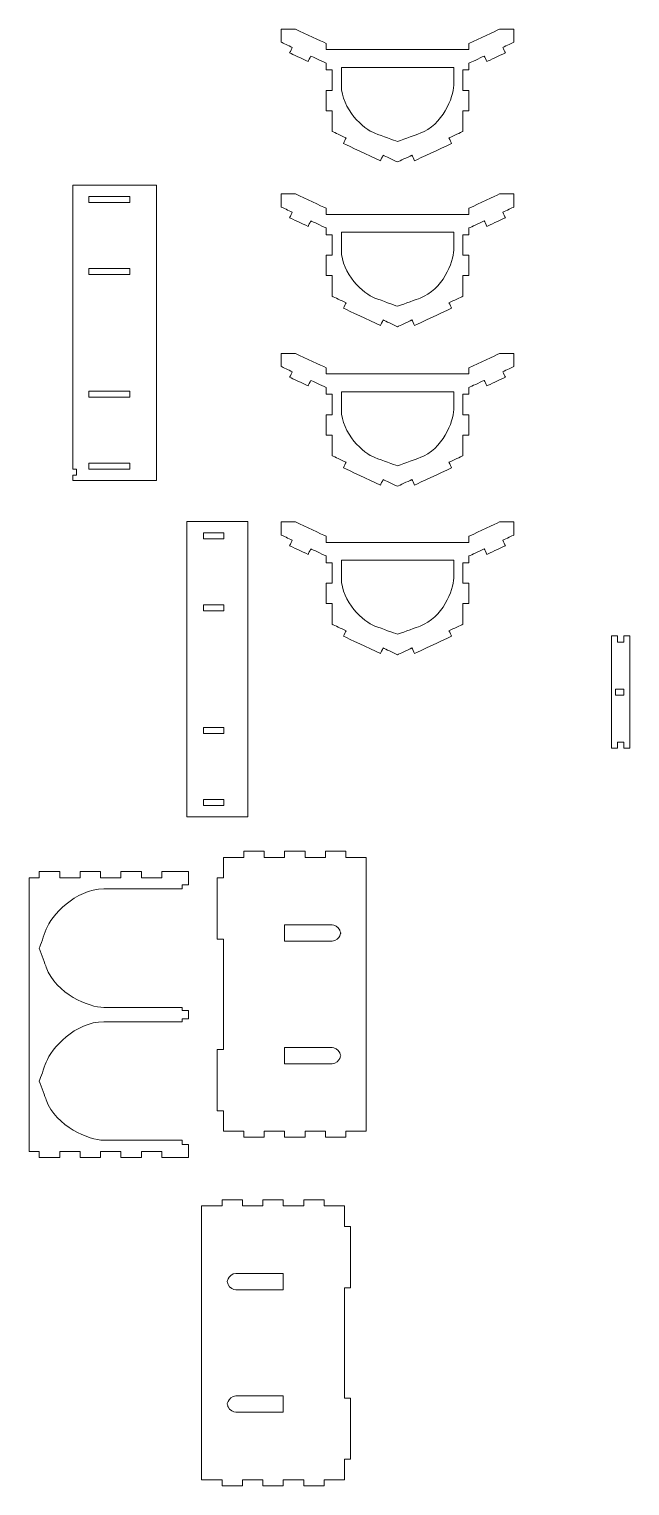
# Model space of a CAD drawing. Header units: millimetres. Extents: x -5059 to 5976, y -2595 to 3315.
# Drawn here: x 816 to 1405, y 629 to 2055 of the extents above; entities that cross this region are included whole.
import ezdxf

# ---------------------------------------------------------------- set-up
doc = ezdxf.new("R2010")
doc.units = ezdxf.units.MM
doc.header["$MEASUREMENT"] = 0
doc.layers.add('Layer 1', color=7, linetype='Continuous')

msp = doc.modelspace()

# ---------------------------------------------------------------- linework, layer by layer
at = {"layer": 'Layer 1', "color": 18, "lineweight": 9}
for points in [[(1063.3491, 2054.684), (1068.0081, 2054.684), (1074.9965, 2054.684), (1077.326, 2054.684)], [(1063.3491, 2041.8862), (1063.3491, 2046.1521), (1063.3491, 2052.551), (1063.3491, 2054.684)], [(1077.326, 2054.684), (1087.3337, 2050.0173), (1102.3453, 2043.0173), (1107.3491, 2040.684)], [(1247.3491, 2040.684), (1257.3568, 2045.3507), (1272.3684, 2052.3507), (1277.3722, 2054.684)], [(1277.3722, 2054.684), (1282.0312, 2054.684), (1289.0196, 2054.684), (1291.3491, 2054.684)], [(1291.3491, 2054.684), (1291.3491, 2050.418), (1291.3491, 2044.0191), (1291.3491, 2041.8862)], [(1074.2248, 2036.8147), (1070.5996, 2038.5052), (1065.1617, 2041.0409), (1063.3491, 2041.8862)], [(1107.3491, 2040.684), (1107.3491, 2038.684), (1107.3491, 2035.684), (1107.3491, 2034.684)], [(1247.3491, 2034.684), (1247.3491, 2036.684), (1247.3491, 2039.684), (1247.3491, 2040.684)], [(1280.4734, 2036.8147), (1284.0987, 2038.5052), (1289.5365, 2041.0409), (1291.3491, 2041.8862)], [(1071.6891, 2031.3769), (1072.5343, 2033.1895), (1073.8022, 2035.9084), (1074.2248, 2036.8147)], [(1089.8153, 2022.9245), (1083.7732, 2025.742), (1074.7101, 2029.9682), (1071.6891, 2031.3769)], [(1092.351, 2028.3624), (1091.5057, 2026.5498), (1090.2379, 2023.8308), (1089.8153, 2022.9245)], [(1107.3491, 2021.3686), (1102.3497, 2023.6999), (1094.8507, 2027.1967), (1092.351, 2028.3624)], [(1107.3491, 2034.684), (1154.0158, 2034.684), (1224.0158, 2034.684), (1247.3491, 2034.684)], [(1262.3473, 2028.3624), (1257.3479, 2026.0311), (1249.8488, 2022.5342), (1247.3491, 2021.3686)], [(1264.883, 2022.9245), (1264.0377, 2024.7371), (1262.7699, 2027.4561), (1262.3473, 2028.3624)], [(1283.0091, 2031.3769), (1276.9671, 2028.5594), (1267.904, 2024.3332), (1264.883, 2022.9245)], [(1280.4734, 2036.8147), (1281.3187, 2035.0021), (1282.5865, 2032.2832), (1283.0091, 2031.3769)], [(1107.3491, 2014.684), (1107.3491, 2016.9122), (1107.3491, 2020.2545), (1107.3491, 2021.3686)], [(1113.3491, 2014.684), (1111.3491, 2014.684), (1108.3491, 2014.684), (1107.3491, 2014.684)], [(1113.3491, 1994.684), (1113.3491, 2001.3507), (1113.3491, 2011.3507), (1113.3491, 2014.684)], [(1232.3491, 2017.1984), (1195.6825, 2017.1984), (1140.6825, 2017.1984), (1122.3491, 2017.1984)], [(1122.3491, 2017.1984), (1122.3491, 2011.3698), (1122.3491, 2002.627), (1122.3491, 1999.7127)], [(1232.3491, 1999.7127), (1232.3491, 2005.5413), (1232.3491, 2014.2841), (1232.3491, 2017.1984)], [(1241.3491, 2014.684), (1241.3491, 2008.0173), (1241.3491, 1998.0173), (1241.3491, 1994.684)], [(1247.3491, 2014.684), (1245.3491, 2014.684), (1242.3491, 2014.684), (1241.3491, 2014.684)], [(1247.3491, 2021.3686), (1247.3491, 2019.1404), (1247.3491, 2015.7981), (1247.3491, 2014.684)], [(1122.3491, 1999.7127), (1122.3491, 1976.3725), (1144.2818, 1956.7195), (1155.2481, 1952.7281)], [(1199.4501, 1952.7281), (1221.3828, 1960.7109), (1232.3491, 1988.0426), (1232.3491, 1999.7127)], [(1107.3491, 1994.684), (1109.3491, 1994.684), (1112.3491, 1994.684), (1113.3491, 1994.684)], [(1107.3491, 1974.684), (1107.3491, 1981.3507), (1107.3491, 1991.3507), (1107.3491, 1994.684)], [(1241.3491, 1994.684), (1243.3491, 1994.684), (1246.3491, 1994.684), (1247.3491, 1994.684)], [(1247.3491, 1994.684), (1247.3491, 1988.0173), (1247.3491, 1978.0173), (1247.3491, 1974.684)], [(1113.3491, 1974.684), (1111.3491, 1974.684), (1108.3491, 1974.684), (1107.3491, 1974.684)], [(1113.3491, 1954.5277), (1113.3491, 1961.2465), (1113.3491, 1971.3246), (1113.3491, 1974.684)], [(1247.3491, 1974.684), (1245.3491, 1974.684), (1242.3491, 1974.684), (1241.3491, 1974.684)], [(1241.3491, 1974.684), (1241.3491, 1967.9652), (1241.3491, 1957.8871), (1241.3491, 1954.5277)], [(1126.9437, 1948.1884), (1122.4122, 1950.3015), (1115.6149, 1953.4711), (1113.3491, 1954.5277)], [(1227.7545, 1948.1884), (1232.286, 1950.3015), (1239.0834, 1953.4711), (1241.3491, 1954.5277)], [(1124.408, 1942.7506), (1125.2533, 1944.5632), (1126.5211, 1947.2821), (1126.9437, 1948.1884)], [(1160.6603, 1925.8458), (1148.5762, 1931.4807), (1130.4501, 1939.9331), (1124.408, 1942.7506)], [(1155.2481, 1952.7281), (1162.6151, 1950.0467), (1173.6656, 1946.0247), (1177.3491, 1944.684)], [(1177.3491, 1944.684), (1184.7161, 1947.3654), (1195.7666, 1951.3874), (1199.4501, 1952.7281)], [(1230.2902, 1942.7506), (1218.2061, 1937.1157), (1200.08, 1928.6633), (1194.0379, 1925.8458)], [(1227.7545, 1948.1884), (1228.5997, 1946.3758), (1229.8676, 1943.6569), (1230.2902, 1942.7506)], [(1163.1961, 1931.2837), (1162.3508, 1929.4711), (1161.083, 1926.7521), (1160.6603, 1925.8458)], [(1177.3491, 1924.684), (1172.6314, 1926.8839), (1165.5549, 1930.1837), (1163.1961, 1931.2837)], [(1191.5022, 1931.2837), (1186.7845, 1929.0838), (1179.708, 1925.7839), (1177.3491, 1924.684)], [(1194.0379, 1925.8458), (1193.1927, 1927.6585), (1191.9248, 1930.3774), (1191.5022, 1931.2837)], [(941.3769, 1901.8959), (914.0436, 1901.8959), (873.0436, 1901.8959), (859.3769, 1901.8959)], [(859.3769, 1901.8959), (859.3769, 1809.2292), (859.3769, 1670.2292), (859.3769, 1623.8959)], [(941.3769, 1612.8959), (941.3769, 1709.2292), (941.3769, 1853.7292), (941.3769, 1901.8959)], [(914.9931, 1890.8959), (901.6598, 1890.8959), (881.6598, 1890.8959), (874.9931, 1890.8959)], [(874.9931, 1890.8959), (874.9931, 1888.8959), (874.9931, 1885.8959), (874.9931, 1884.8959)], [(874.9931, 1884.8959), (888.3264, 1884.8959), (908.3264, 1884.8959), (914.9931, 1884.8959)], [(914.9931, 1884.8959), (914.9931, 1886.8959), (914.9931, 1889.8959), (914.9931, 1890.8959)], [(1063.3491, 1893.3362), (1068.0081, 1893.3362), (1074.9965, 1893.3362), (1077.326, 1893.3362)], [(1063.3491, 1880.5383), (1063.3491, 1884.8043), (1063.3491, 1891.2032), (1063.3491, 1893.3362)], [(1077.326, 1893.3362), (1087.3337, 1888.6695), (1102.3453, 1881.6695), (1107.3491, 1879.3362)], [(1247.3491, 1879.3362), (1257.3568, 1884.0028), (1272.3684, 1891.0028), (1277.3722, 1893.3362)], [(1277.3722, 1893.3362), (1282.0312, 1893.3362), (1289.0196, 1893.3362), (1291.3491, 1893.3362)], [(1291.3491, 1893.3362), (1291.3491, 1889.0702), (1291.3491, 1882.6713), (1291.3491, 1880.5383)], [(1074.2248, 1875.4669), (1070.5996, 1877.1574), (1065.1617, 1879.6931), (1063.3491, 1880.5383)], [(1071.6891, 1870.029), (1072.5343, 1871.8417), (1073.8022, 1874.5606), (1074.2248, 1875.4669)], [(1089.8153, 1861.5767), (1083.7732, 1864.3941), (1074.7101, 1868.6203), (1071.6891, 1870.029)], [(1107.3491, 1879.3362), (1107.3491, 1877.3362), (1107.3491, 1874.3362), (1107.3491, 1873.3362)], [(1107.3491, 1873.3362), (1154.0158, 1873.3362), (1224.0158, 1873.3362), (1247.3491, 1873.3362)], [(1247.3491, 1873.3362), (1247.3491, 1875.3362), (1247.3491, 1878.3362), (1247.3491, 1879.3362)], [(1283.0091, 1870.029), (1276.9671, 1867.2116), (1267.904, 1862.9854), (1264.883, 1861.5767)], [(1280.4734, 1875.4669), (1284.0987, 1877.1574), (1289.5365, 1879.6931), (1291.3491, 1880.5383)], [(1280.4734, 1875.4669), (1281.3187, 1873.6543), (1282.5865, 1870.9353), (1283.0091, 1870.029)], [(1092.351, 1867.0145), (1091.5057, 1865.2019), (1090.2379, 1862.483), (1089.8153, 1861.5767)], [(1107.3491, 1860.0208), (1102.3497, 1862.352), (1094.8507, 1865.8489), (1092.351, 1867.0145)], [(1107.3491, 1853.3362), (1107.3491, 1855.5644), (1107.3491, 1858.9067), (1107.3491, 1860.0208)], [(1232.3491, 1855.8505), (1195.6825, 1855.8505), (1140.6825, 1855.8505), (1122.3491, 1855.8505)], [(1122.3491, 1855.8505), (1122.3491, 1850.022), (1122.3491, 1841.2792), (1122.3491, 1838.3649)], [(1232.3491, 1838.3649), (1232.3491, 1844.1934), (1232.3491, 1852.9363), (1232.3491, 1855.8505)], [(1262.3473, 1867.0145), (1257.3479, 1864.6833), (1249.8488, 1861.1864), (1247.3491, 1860.0208)], [(1247.3491, 1860.0208), (1247.3491, 1857.7926), (1247.3491, 1854.4503), (1247.3491, 1853.3362)], [(1264.883, 1861.5767), (1264.0377, 1863.3893), (1262.7699, 1866.1082), (1262.3473, 1867.0145)], [(1113.3491, 1853.3362), (1111.3491, 1853.3362), (1108.3491, 1853.3362), (1107.3491, 1853.3362)], [(1113.3491, 1833.3362), (1113.3491, 1840.0028), (1113.3491, 1850.0028), (1113.3491, 1853.3362)], [(1241.3491, 1853.3362), (1241.3491, 1846.6695), (1241.3491, 1836.6695), (1241.3491, 1833.3362)], [(1247.3491, 1853.3362), (1245.3491, 1853.3362), (1242.3491, 1853.3362), (1241.3491, 1853.3362)], [(1107.3491, 1833.3362), (1109.3491, 1833.3362), (1112.3491, 1833.3362), (1113.3491, 1833.3362)], [(1107.3491, 1813.3362), (1107.3491, 1820.0028), (1107.3491, 1830.0028), (1107.3491, 1833.3362)], [(1122.3491, 1838.3649), (1122.3491, 1815.0246), (1144.2818, 1795.3717), (1155.2481, 1791.3803)], [(1199.4501, 1791.3803), (1221.3828, 1799.3631), (1232.3491, 1826.6948), (1232.3491, 1838.3649)], [(1241.3491, 1833.3362), (1243.3491, 1833.3362), (1246.3491, 1833.3362), (1247.3491, 1833.3362)], [(1247.3491, 1833.3362), (1247.3491, 1826.6695), (1247.3491, 1816.6695), (1247.3491, 1813.3362)], [(914.9931, 1820.3959), (901.6598, 1820.3959), (881.6598, 1820.3959), (874.9931, 1820.3959)], [(874.9931, 1820.3959), (874.9931, 1818.3959), (874.9931, 1815.3959), (874.9931, 1814.3959)], [(874.9931, 1814.3959), (888.3264, 1814.3959), (908.3264, 1814.3959), (914.9931, 1814.3959)], [(914.9931, 1814.3959), (914.9931, 1816.3959), (914.9931, 1819.3959), (914.9931, 1820.3959)], [(1113.3491, 1813.3362), (1111.3491, 1813.3362), (1108.3491, 1813.3362), (1107.3491, 1813.3362)], [(1113.3491, 1793.1798), (1113.3491, 1799.8986), (1113.3491, 1809.9768), (1113.3491, 1813.3362)], [(1247.3491, 1813.3362), (1245.3491, 1813.3362), (1242.3491, 1813.3362), (1241.3491, 1813.3362)], [(1241.3491, 1813.3362), (1241.3491, 1806.6174), (1241.3491, 1796.5392), (1241.3491, 1793.1798)], [(1126.9437, 1786.8406), (1122.4122, 1788.9537), (1115.6149, 1792.1233), (1113.3491, 1793.1798)], [(1124.408, 1781.4027), (1125.2533, 1783.2153), (1126.5211, 1785.9343), (1126.9437, 1786.8406)], [(1155.2481, 1791.3803), (1162.6151, 1788.6989), (1173.6656, 1784.6768), (1177.3491, 1783.3362)], [(1177.3491, 1783.3362), (1184.7161, 1786.0175), (1195.7666, 1790.0396), (1199.4501, 1791.3803)], [(1227.7545, 1786.8406), (1232.286, 1788.9537), (1239.0834, 1792.1233), (1241.3491, 1793.1798)], [(1227.7545, 1786.8406), (1228.5997, 1785.028), (1229.8676, 1782.309), (1230.2902, 1781.4027)], [(1160.6603, 1764.498), (1148.5762, 1770.1329), (1130.4501, 1778.5853), (1124.408, 1781.4027)], [(1163.1961, 1769.9358), (1162.3508, 1768.1232), (1161.083, 1765.4043), (1160.6603, 1764.498)], [(1177.3491, 1763.3362), (1172.6314, 1765.536), (1165.5549, 1768.8359), (1163.1961, 1769.9358)], [(1191.5022, 1769.9358), (1186.7845, 1767.7359), (1179.708, 1764.4361), (1177.3491, 1763.3362)], [(1194.0379, 1764.498), (1193.1927, 1766.3106), (1191.9248, 1769.0295), (1191.5022, 1769.9358)], [(1230.2902, 1781.4027), (1218.2061, 1775.7678), (1200.08, 1767.3154), (1194.0379, 1764.498)], [(1063.3491, 1737.1695), (1068.0081, 1737.1695), (1074.9965, 1737.1695), (1077.326, 1737.1695)], [(1063.3491, 1724.3716), (1063.3491, 1728.6376), (1063.3491, 1735.0365), (1063.3491, 1737.1695)], [(1077.326, 1737.1695), (1087.3337, 1732.5028), (1102.3453, 1725.5028), (1107.3491, 1723.1695)], [(1247.3491, 1723.1695), (1257.3568, 1727.8361), (1272.3684, 1734.8361), (1277.3722, 1737.1695)], [(1277.3722, 1737.1695), (1282.0312, 1737.1695), (1289.0196, 1737.1695), (1291.3491, 1737.1695)], [(1291.3491, 1737.1695), (1291.3491, 1732.9035), (1291.3491, 1726.5046), (1291.3491, 1724.3716)], [(1074.2248, 1719.3002), (1070.5996, 1720.9907), (1065.1617, 1723.5264), (1063.3491, 1724.3716)], [(1071.6891, 1713.8623), (1072.5343, 1715.675), (1073.8022, 1718.3939), (1074.2248, 1719.3002)], [(1089.8153, 1705.41), (1083.7732, 1708.2274), (1074.7101, 1712.4536), (1071.6891, 1713.8623)], [(1107.3491, 1723.1695), (1107.3491, 1721.1695), (1107.3491, 1718.1695), (1107.3491, 1717.1695)], [(1107.3491, 1717.1695), (1154.0158, 1717.1695), (1224.0158, 1717.1695), (1247.3491, 1717.1695)], [(1247.3491, 1717.1695), (1247.3491, 1719.1695), (1247.3491, 1722.1695), (1247.3491, 1723.1695)], [(1283.0091, 1713.8623), (1276.9671, 1711.0449), (1267.904, 1706.8187), (1264.883, 1705.41)], [(1280.4734, 1719.3002), (1284.0987, 1720.9907), (1289.5365, 1723.5264), (1291.3491, 1724.3716)], [(1280.4734, 1719.3002), (1281.3187, 1717.4876), (1282.5865, 1714.7687), (1283.0091, 1713.8623)], [(914.9931, 1700.3959), (901.6598, 1700.3959), (881.6598, 1700.3959), (874.9931, 1700.3959)], [(874.9931, 1700.3959), (874.9931, 1698.3959), (874.9931, 1695.3959), (874.9931, 1694.3959)], [(914.9931, 1694.3959), (914.9931, 1696.3959), (914.9931, 1699.3959), (914.9931, 1700.3959)], [(1092.351, 1710.8478), (1091.5057, 1709.0352), (1090.2379, 1706.3163), (1089.8153, 1705.41)], [(1107.3491, 1703.8541), (1102.3497, 1706.1853), (1094.8507, 1709.6822), (1092.351, 1710.8478)], [(1107.3491, 1697.1695), (1107.3491, 1699.3977), (1107.3491, 1702.74), (1107.3491, 1703.8541)], [(1113.3491, 1697.1695), (1111.3491, 1697.1695), (1108.3491, 1697.1695), (1107.3491, 1697.1695)], [(1113.3491, 1677.1695), (1113.3491, 1683.8361), (1113.3491, 1693.8361), (1113.3491, 1697.1695)], [(1232.3491, 1699.6838), (1195.6825, 1699.6838), (1140.6825, 1699.6838), (1122.3491, 1699.6838)], [(1122.3491, 1699.6838), (1122.3491, 1693.8553), (1122.3491, 1685.1125), (1122.3491, 1682.1982)], [(1232.3491, 1682.1982), (1232.3491, 1688.0267), (1232.3491, 1696.7696), (1232.3491, 1699.6838)], [(1241.3491, 1697.1695), (1241.3491, 1690.5028), (1241.3491, 1680.5028), (1241.3491, 1677.1695)], [(1247.3491, 1697.1695), (1245.3491, 1697.1695), (1242.3491, 1697.1695), (1241.3491, 1697.1695)], [(1262.3473, 1710.8478), (1257.3479, 1708.5166), (1249.8488, 1705.0197), (1247.3491, 1703.8541)], [(1247.3491, 1703.8541), (1247.3491, 1701.6259), (1247.3491, 1698.2836), (1247.3491, 1697.1695)], [(1264.883, 1705.41), (1264.0377, 1707.2226), (1262.7699, 1709.9415), (1262.3473, 1710.8478)], [(874.9931, 1694.3959), (888.3264, 1694.3959), (908.3264, 1694.3959), (914.9931, 1694.3959)], [(1107.3491, 1677.1695), (1109.3491, 1677.1695), (1112.3491, 1677.1695), (1113.3491, 1677.1695)], [(1107.3491, 1657.1695), (1107.3491, 1663.8361), (1107.3491, 1673.8361), (1107.3491, 1677.1695)], [(1122.3491, 1682.1982), (1122.3491, 1658.858), (1144.2818, 1639.205), (1155.2481, 1635.2136)], [(1199.4501, 1635.2136), (1221.3828, 1643.1964), (1232.3491, 1670.5281), (1232.3491, 1682.1982)], [(1241.3491, 1677.1695), (1243.3491, 1677.1695), (1246.3491, 1677.1695), (1247.3491, 1677.1695)], [(1247.3491, 1677.1695), (1247.3491, 1670.5028), (1247.3491, 1660.5028), (1247.3491, 1657.1695)], [(1113.3491, 1657.1695), (1111.3491, 1657.1695), (1108.3491, 1657.1695), (1107.3491, 1657.1695)], [(1113.3491, 1637.0132), (1113.3491, 1643.7319), (1113.3491, 1653.8101), (1113.3491, 1657.1695)], [(1247.3491, 1657.1695), (1245.3491, 1657.1695), (1242.3491, 1657.1695), (1241.3491, 1657.1695)], [(1241.3491, 1657.1695), (1241.3491, 1650.4507), (1241.3491, 1640.3725), (1241.3491, 1637.0132)], [(914.9931, 1629.8959), (901.6598, 1629.8959), (881.6598, 1629.8959), (874.9931, 1629.8959)], [(874.9931, 1629.8959), (874.9931, 1627.8959), (874.9931, 1624.8959), (874.9931, 1623.8959)], [(914.9931, 1623.8959), (914.9931, 1625.8959), (914.9931, 1628.8959), (914.9931, 1629.8959)], [(1126.9437, 1630.6739), (1122.4122, 1632.787), (1115.6149, 1635.9566), (1113.3491, 1637.0132)], [(1124.408, 1625.236), (1125.2533, 1627.0486), (1126.5211, 1629.7676), (1126.9437, 1630.6739)], [(1155.2481, 1635.2136), (1162.6151, 1632.5322), (1173.6656, 1628.5101), (1177.3491, 1627.1695)], [(1177.3491, 1627.1695), (1184.7161, 1629.8508), (1195.7666, 1633.8729), (1199.4501, 1635.2136)], [(1227.7545, 1630.6739), (1232.286, 1632.787), (1239.0834, 1635.9566), (1241.3491, 1637.0132)], [(1227.7545, 1630.6739), (1228.5997, 1628.8613), (1229.8676, 1626.1423), (1230.2902, 1625.236)], [(862.8769, 1623.8959), (861.7102, 1623.8959), (859.9602, 1623.8959), (859.3769, 1623.8959)], [(859.3769, 1617.8959), (860.5436, 1617.8959), (862.2936, 1617.8959), (862.8769, 1617.8959)], [(859.3769, 1617.8959), (859.3769, 1616.2292), (859.3769, 1613.7292), (859.3769, 1612.8959)], [(859.3769, 1612.8959), (886.7102, 1612.8959), (927.7102, 1612.8959), (941.3769, 1612.8959)], [(862.8769, 1617.8959), (862.8769, 1619.8959), (862.8769, 1622.8959), (862.8769, 1623.8959)], [(874.9931, 1623.8959), (888.3264, 1623.8959), (908.3264, 1623.8959), (914.9931, 1623.8959)], [(1160.6603, 1608.3313), (1148.5762, 1613.9662), (1130.4501, 1622.4186), (1124.408, 1625.236)], [(1163.1961, 1613.7691), (1162.3508, 1611.9565), (1161.083, 1609.2376), (1160.6603, 1608.3313)], [(1177.3491, 1607.1695), (1172.6314, 1609.3694), (1165.5549, 1612.6692), (1163.1961, 1613.7691)], [(1191.5022, 1613.7691), (1186.7845, 1611.5693), (1179.708, 1608.2694), (1177.3491, 1607.1695)], [(1194.0379, 1608.3313), (1193.1927, 1610.1439), (1191.9248, 1612.8628), (1191.5022, 1613.7691)], [(1230.2902, 1625.236), (1218.2061, 1619.6011), (1200.08, 1611.1488), (1194.0379, 1608.3313)], [(1030.7986, 1572.6365), (1010.7986, 1572.6365), (980.7986, 1572.6365), (970.7986, 1572.6365)], [(970.7986, 1572.6365), (970.7986, 1476.3031), (970.7986, 1331.8031), (970.7986, 1283.6365)], [(1030.7986, 1283.6365), (1030.7986, 1379.9698), (1030.7986, 1524.4698), (1030.7986, 1572.6365)], [(1063.3491, 1572.2239), (1068.0081, 1572.2239), (1074.9965, 1572.2239), (1077.326, 1572.2239)], [(1063.3491, 1559.426), (1063.3491, 1563.692), (1063.3491, 1570.0909), (1063.3491, 1572.2239)], [(1077.326, 1572.2239), (1087.3337, 1567.5572), (1102.3453, 1560.5572), (1107.3491, 1558.2239)], [(1247.3491, 1558.2239), (1257.3568, 1562.8905), (1272.3684, 1569.8905), (1277.3722, 1572.2239)], [(1277.3722, 1572.2239), (1282.0312, 1572.2239), (1289.0196, 1572.2239), (1291.3491, 1572.2239)], [(1291.3491, 1572.2239), (1291.3491, 1567.9579), (1291.3491, 1561.559), (1291.3491, 1559.426)], [(1007.3472, 1561.6365), (1000.6805, 1561.6365), (990.6805, 1561.6365), (987.3472, 1561.6365)], [(987.3472, 1561.6365), (987.3472, 1559.6365), (987.3472, 1556.6365), (987.3472, 1555.6365)], [(987.3472, 1555.6365), (994.0138, 1555.6365), (1004.0138, 1555.6365), (1007.3472, 1555.6365)], [(1007.3472, 1555.6365), (1007.3472, 1557.6365), (1007.3472, 1560.6365), (1007.3472, 1561.6365)], [(1074.2248, 1554.3546), (1070.5996, 1556.0451), (1065.1617, 1558.5808), (1063.3491, 1559.426)], [(1107.3491, 1558.2239), (1107.3491, 1556.2239), (1107.3491, 1553.2239), (1107.3491, 1552.2239)], [(1247.3491, 1552.2239), (1247.3491, 1554.2239), (1247.3491, 1557.2239), (1247.3491, 1558.2239)], [(1280.4734, 1554.3546), (1284.0987, 1556.0451), (1289.5365, 1558.5808), (1291.3491, 1559.426)], [(1071.6891, 1548.9168), (1072.5343, 1550.7294), (1073.8022, 1553.4483), (1074.2248, 1554.3546)], [(1089.8153, 1540.4644), (1083.7732, 1543.2818), (1074.7101, 1547.508), (1071.6891, 1548.9168)], [(1092.351, 1545.9022), (1091.5057, 1544.0896), (1090.2379, 1541.3707), (1089.8153, 1540.4644)], [(1107.3491, 1538.9085), (1102.3497, 1541.2397), (1094.8507, 1544.7366), (1092.351, 1545.9022)], [(1107.3491, 1552.2239), (1154.0158, 1552.2239), (1224.0158, 1552.2239), (1247.3491, 1552.2239)], [(1262.3473, 1545.9022), (1257.3479, 1543.571), (1249.8488, 1540.0741), (1247.3491, 1538.9085)], [(1264.883, 1540.4644), (1264.0377, 1542.277), (1262.7699, 1544.9959), (1262.3473, 1545.9022)], [(1283.0091, 1548.9168), (1276.9671, 1546.0993), (1267.904, 1541.8731), (1264.883, 1540.4644)], [(1280.4734, 1554.3546), (1281.3187, 1552.542), (1282.5865, 1549.8231), (1283.0091, 1548.9168)], [(1107.3491, 1532.2239), (1107.3491, 1534.4521), (1107.3491, 1537.7944), (1107.3491, 1538.9085)], [(1113.3491, 1532.2239), (1111.3491, 1532.2239), (1108.3491, 1532.2239), (1107.3491, 1532.2239)], [(1113.3491, 1512.2239), (1113.3491, 1518.8905), (1113.3491, 1528.8905), (1113.3491, 1532.2239)], [(1232.3491, 1534.7382), (1195.6825, 1534.7382), (1140.6825, 1534.7382), (1122.3491, 1534.7382)], [(1122.3491, 1534.7382), (1122.3491, 1528.9097), (1122.3491, 1520.1669), (1122.3491, 1517.2526)], [(1232.3491, 1517.2526), (1232.3491, 1523.0812), (1232.3491, 1531.824), (1232.3491, 1534.7382)], [(1241.3491, 1532.2239), (1241.3491, 1525.5572), (1241.3491, 1515.5572), (1241.3491, 1512.2239)], [(1247.3491, 1532.2239), (1245.3491, 1532.2239), (1242.3491, 1532.2239), (1241.3491, 1532.2239)], [(1247.3491, 1538.9085), (1247.3491, 1536.6803), (1247.3491, 1533.338), (1247.3491, 1532.2239)], [(1107.3491, 1512.2239), (1109.3491, 1512.2239), (1112.3491, 1512.2239), (1113.3491, 1512.2239)], [(1107.3491, 1492.2239), (1107.3491, 1498.8905), (1107.3491, 1508.8905), (1107.3491, 1512.2239)], [(1122.3491, 1517.2526), (1122.3491, 1493.9124), (1144.2818, 1474.2594), (1155.2481, 1470.268)], [(1199.4501, 1470.268), (1221.3828, 1478.2508), (1232.3491, 1505.5825), (1232.3491, 1517.2526)], [(1241.3491, 1512.2239), (1243.3491, 1512.2239), (1246.3491, 1512.2239), (1247.3491, 1512.2239)], [(1247.3491, 1512.2239), (1247.3491, 1505.5572), (1247.3491, 1495.5572), (1247.3491, 1492.2239)], [(1007.3472, 1491.1365), (1000.6805, 1491.1365), (990.6805, 1491.1365), (987.3472, 1491.1365)], [(987.3472, 1491.1365), (987.3472, 1489.1365), (987.3472, 1486.1365), (987.3472, 1485.1365)], [(987.3472, 1485.1365), (994.0138, 1485.1365), (1004.0138, 1485.1365), (1007.3472, 1485.1365)], [(1007.3472, 1485.1365), (1007.3472, 1487.1365), (1007.3472, 1490.1365), (1007.3472, 1491.1365)], [(1113.3491, 1492.2239), (1111.3491, 1492.2239), (1108.3491, 1492.2239), (1107.3491, 1492.2239)], [(1113.3491, 1472.0676), (1113.3491, 1478.7863), (1113.3491, 1488.8645), (1113.3491, 1492.2239)], [(1247.3491, 1492.2239), (1245.3491, 1492.2239), (1242.3491, 1492.2239), (1241.3491, 1492.2239)], [(1241.3491, 1492.2239), (1241.3491, 1485.5051), (1241.3491, 1475.4269), (1241.3491, 1472.0676)], [(1126.9437, 1465.7283), (1122.4122, 1467.8414), (1115.6149, 1471.011), (1113.3491, 1472.0676)], [(1155.2481, 1470.268), (1162.6151, 1467.5866), (1173.6656, 1463.5646), (1177.3491, 1462.2239)], [(1177.3491, 1462.2239), (1184.7161, 1464.9052), (1195.7666, 1468.9273), (1199.4501, 1470.268)], [(1227.7545, 1465.7283), (1232.286, 1467.8414), (1239.0834, 1471.011), (1241.3491, 1472.0676)], [(1124.408, 1460.2904), (1125.2533, 1462.1031), (1126.5211, 1464.822), (1126.9437, 1465.7283)], [(1160.6603, 1443.3857), (1148.5762, 1449.0206), (1130.4501, 1457.473), (1124.408, 1460.2904)], [(1230.2902, 1460.2904), (1218.2061, 1454.6555), (1200.08, 1446.2032), (1194.0379, 1443.3857)], [(1227.7545, 1465.7283), (1228.5997, 1463.9157), (1229.8676, 1461.1967), (1230.2902, 1460.2904)], [(1386.9579, 1350.6612), (1386.9579, 1387.3278), (1386.9579, 1442.3278), (1386.9579, 1460.6612)], [(1386.9579, 1460.6612), (1388.9579, 1460.6612), (1391.9579, 1460.6612), (1392.9579, 1460.6612)], [(1392.9579, 1460.6612), (1392.9579, 1458.6612), (1392.9579, 1455.6612), (1392.9579, 1454.6612)], [(1398.9579, 1454.6612), (1398.9579, 1456.6612), (1398.9579, 1459.6612), (1398.9579, 1460.6612)], [(1398.9579, 1460.6612), (1400.9579, 1460.6612), (1403.9579, 1460.6612), (1404.9579, 1460.6612)], [(1404.9579, 1460.6612), (1404.9579, 1423.9945), (1404.9579, 1368.9945), (1404.9579, 1350.6612)], [(1163.1961, 1448.8236), (1162.3508, 1447.0109), (1161.083, 1444.292), (1160.6603, 1443.3857)], [(1177.3491, 1442.2239), (1172.6314, 1444.4238), (1165.5549, 1447.7236), (1163.1961, 1448.8236)], [(1191.5022, 1448.8236), (1186.7845, 1446.6237), (1179.708, 1443.3238), (1177.3491, 1442.2239)], [(1194.0379, 1443.3857), (1193.1927, 1445.1983), (1191.9248, 1447.9172), (1191.5022, 1448.8236)], [(1392.9579, 1454.6612), (1394.9579, 1454.6612), (1397.9579, 1454.6612), (1398.9579, 1454.6612)], [(1390.9579, 1408.6612), (1393.6245, 1408.6612), (1397.6245, 1408.6612), (1398.9579, 1408.6612)], [(1390.9579, 1402.6612), (1390.9579, 1404.6612), (1390.9579, 1407.6612), (1390.9579, 1408.6612)], [(1398.9579, 1402.6612), (1396.2912, 1402.6612), (1392.2912, 1402.6612), (1390.9579, 1402.6612)], [(1398.9579, 1408.6612), (1398.9579, 1406.6612), (1398.9579, 1403.6612), (1398.9579, 1402.6612)], [(1007.3472, 1371.1365), (1000.6805, 1371.1365), (990.6805, 1371.1365), (987.3472, 1371.1365)], [(987.3472, 1371.1365), (987.3472, 1369.1365), (987.3472, 1366.1365), (987.3472, 1365.1365)], [(1007.3472, 1365.1365), (1007.3472, 1367.1365), (1007.3472, 1370.1365), (1007.3472, 1371.1365)], [(987.3472, 1365.1365), (994.0138, 1365.1365), (1004.0138, 1365.1365), (1007.3472, 1365.1365)], [(1398.9579, 1356.6612), (1396.9579, 1356.6612), (1393.9579, 1356.6612), (1392.9579, 1356.6612)], [(1392.9579, 1356.6612), (1392.9579, 1354.6612), (1392.9579, 1351.6612), (1392.9579, 1350.6612)], [(1398.9579, 1350.6612), (1398.9579, 1352.6612), (1398.9579, 1355.6612), (1398.9579, 1356.6612)], [(1392.9579, 1350.6612), (1390.9579, 1350.6612), (1387.9579, 1350.6612), (1386.9579, 1350.6612)], [(1404.9579, 1350.6612), (1402.9579, 1350.6612), (1399.9579, 1350.6612), (1398.9579, 1350.6612)], [(1007.3472, 1300.6365), (1000.6805, 1300.6365), (990.6805, 1300.6365), (987.3472, 1300.6365)], [(987.3472, 1300.6365), (987.3472, 1298.6365), (987.3472, 1295.6365), (987.3472, 1294.6365)], [(1007.3472, 1294.6365), (1007.3472, 1296.6365), (1007.3472, 1299.6365), (1007.3472, 1300.6365)], [(970.7986, 1283.6365), (990.7986, 1283.6365), (1020.7986, 1283.6365), (1030.7986, 1283.6365)], [(987.3472, 1294.6365), (994.0138, 1294.6365), (1004.0138, 1294.6365), (1007.3472, 1294.6365)], [(1006.7244, 1243.778), (1013.3911, 1243.778), (1023.3911, 1243.778), (1026.7244, 1243.778)], [(1006.7244, 1243.778), (1006.7244, 1237.1114), (1006.7244, 1227.1114), (1006.7244, 1223.778)], [(1026.7244, 1243.778), (1026.7244, 1245.778), (1026.7244, 1248.778), (1026.7244, 1249.778)], [(1026.7244, 1249.778), (1033.3911, 1249.778), (1043.3911, 1249.778), (1046.7244, 1249.778)], [(1046.7244, 1249.778), (1046.7244, 1247.778), (1046.7244, 1244.778), (1046.7244, 1243.778)], [(1046.7244, 1243.778), (1053.3911, 1243.778), (1063.3911, 1243.778), (1066.7244, 1243.778)], [(1066.7244, 1243.778), (1066.7244, 1245.778), (1066.7244, 1248.778), (1066.7244, 1249.778)], [(1066.7244, 1249.778), (1073.3911, 1249.778), (1083.3911, 1249.778), (1086.7244, 1249.778)], [(1086.7244, 1249.778), (1086.7244, 1247.778), (1086.7244, 1244.778), (1086.7244, 1243.778)], [(1086.7244, 1243.778), (1093.3911, 1243.778), (1103.3911, 1243.778), (1106.7244, 1243.778)], [(1106.7244, 1243.778), (1106.7244, 1245.778), (1106.7244, 1248.778), (1106.7244, 1249.778)], [(1106.7244, 1249.778), (1113.3911, 1249.778), (1123.3911, 1249.778), (1126.7244, 1249.778)], [(1126.7244, 1249.778), (1126.7244, 1247.778), (1126.7244, 1244.778), (1126.7244, 1243.778)], [(1126.7244, 1243.778), (1133.3911, 1243.778), (1143.3911, 1243.778), (1146.7244, 1243.778)], [(1146.7244, 1243.778), (1146.7244, 1154.4447), (1146.7244, 1020.4447), (1146.7244, 975.778)], [(826.4656, 1223.8779), (826.4656, 1225.8779), (826.4656, 1228.8779), (826.4656, 1229.8779)], [(826.4656, 1229.8779), (833.1323, 1229.8779), (843.1323, 1229.8779), (846.4656, 1229.8779)], [(846.4656, 1229.8779), (846.4656, 1227.8779), (846.4656, 1224.8779), (846.4656, 1223.8779)], [(866.4656, 1223.8779), (866.4656, 1225.8779), (866.4656, 1228.8779), (866.4656, 1229.8779)], [(866.4656, 1229.8779), (873.1323, 1229.8779), (883.1323, 1229.8779), (886.4656, 1229.8779)], [(886.4656, 1229.8779), (886.4656, 1227.8779), (886.4656, 1224.8779), (886.4656, 1223.8779)], [(906.4656, 1223.8779), (906.4656, 1225.8779), (906.4656, 1228.8779), (906.4656, 1229.8779)], [(906.4656, 1229.8779), (913.1323, 1229.8779), (923.1323, 1229.8779), (926.4656, 1229.8779)], [(926.4656, 1229.8779), (926.4656, 1227.8779), (926.4656, 1224.8779), (926.4656, 1223.8779)], [(946.4656, 1223.8779), (946.4656, 1225.8779), (946.4656, 1228.8779), (946.4656, 1229.8779)], [(946.4656, 1229.8779), (955.1323, 1229.8779), (968.1323, 1229.8779), (972.4656, 1229.8779)], [(972.4656, 1229.8779), (972.4656, 1225.5445), (972.4656, 1219.0445), (972.4656, 1216.8779)], [(816.4656, 1223.8779), (819.7989, 1223.8779), (824.7989, 1223.8779), (826.4656, 1223.8779)], [(816.4656, 955.8779), (816.4656, 1045.2112), (816.4656, 1179.2112), (816.4656, 1223.8779)], [(889.5883, 1212.8779), (861.58, 1212.8779), (837.9965, 1186.5587), (833.2068, 1173.3991)], [(846.4656, 1223.8779), (853.1323, 1223.8779), (863.1323, 1223.8779), (866.4656, 1223.8779)], [(886.4656, 1223.8779), (893.1323, 1223.8779), (903.1323, 1223.8779), (906.4656, 1223.8779)], [(966.4656, 1212.8779), (940.8398, 1212.8779), (902.4012, 1212.8779), (889.5883, 1212.8779)], [(926.4656, 1223.8779), (933.1323, 1223.8779), (943.1323, 1223.8779), (946.4656, 1223.8779)], [(972.4656, 1216.8779), (970.4656, 1216.8779), (967.4656, 1216.8779), (966.4656, 1216.8779)], [(966.4656, 1216.8779), (966.4656, 1215.5445), (966.4656, 1213.5445), (966.4656, 1212.8779)], [(1000.7244, 1163.778), (1000.7244, 1183.778), (1000.7244, 1213.778), (1000.7244, 1223.778)], [(1000.7244, 1223.778), (1002.7244, 1223.778), (1005.7244, 1223.778), (1006.7244, 1223.778)], [(833.2068, 1173.3991), (830.9597, 1167.2253), (827.5891, 1157.9647), (826.4656, 1154.8779)], [(1066.7244, 1177.778), (1066.7244, 1172.4447), (1066.7244, 1164.4447), (1066.7244, 1161.778)], [(1113.211, 1177.778), (1097.7155, 1177.778), (1074.4722, 1177.778), (1066.7244, 1177.778)], [(1120.7286, 1172.5142), (1119.4513, 1176.0234), (1115.0782, 1177.778), (1113.211, 1177.778)], [(1121.7244, 1169.778), (1121.3925, 1170.6901), (1120.8945, 1172.0582), (1120.7286, 1172.5142)], [(1120.7286, 1167.0419), (1121.0605, 1167.9539), (1121.5585, 1169.322), (1121.7244, 1169.778)], [(1006.7244, 1163.778), (1004.7244, 1163.778), (1001.7244, 1163.778), (1000.7244, 1163.778)], [(1006.7244, 1163.778), (1006.7244, 1127.778), (1006.7244, 1073.778), (1006.7244, 1055.778)], [(1066.7244, 1161.778), (1082.22, 1161.778), (1105.4632, 1161.778), (1113.211, 1161.778)], [(1113.211, 1161.778), (1116.9455, 1161.778), (1120.0899, 1165.2872), (1120.7286, 1167.0419)], [(826.4656, 1154.8779), (828.7126, 1148.7041), (832.0832, 1139.4435), (833.2068, 1136.3566)], [(833.2068, 1136.3566), (842.7862, 1110.0375), (875.5842, 1096.8779), (889.5883, 1096.8779)], [(889.5883, 1096.8779), (915.2141, 1096.8779), (953.6527, 1096.8779), (966.4656, 1096.8779)], [(966.4656, 1096.8779), (966.4656, 1095.8779), (966.4656, 1094.3779), (966.4656, 1093.8779)], [(966.4656, 1093.8779), (968.4656, 1093.8779), (971.4656, 1093.8779), (972.4656, 1093.8779)], [(972.4656, 1085.8779), (970.4656, 1085.8779), (967.4656, 1085.8779), (966.4656, 1085.8779)], [(966.4656, 1085.8779), (966.4656, 1084.8779), (966.4656, 1083.3779), (966.4656, 1082.8779)], [(972.4656, 1093.8779), (972.4656, 1091.2112), (972.4656, 1087.2112), (972.4656, 1085.8779)], [(889.5883, 1082.8779), (861.58, 1082.8779), (837.9965, 1056.5587), (833.2068, 1043.3991)], [(966.4656, 1082.8779), (940.8398, 1082.8779), (902.4012, 1082.8779), (889.5883, 1082.8779)], [(1000.7244, 995.778), (1000.7244, 1015.778), (1000.7244, 1045.778), (1000.7244, 1055.778)], [(1000.7244, 1055.778), (1002.7244, 1055.778), (1005.7244, 1055.778), (1006.7244, 1055.778)], [(1066.7244, 1057.778), (1066.7244, 1052.4447), (1066.7244, 1044.4447), (1066.7244, 1041.778)], [(1113.211, 1057.778), (1097.7155, 1057.778), (1074.4722, 1057.778), (1066.7244, 1057.778)], [(1120.7286, 1052.5142), (1119.4513, 1056.0234), (1115.0782, 1057.778), (1113.211, 1057.778)], [(833.2068, 1043.3991), (830.9597, 1037.2253), (827.5891, 1027.9647), (826.4656, 1024.8779)], [(1066.7244, 1041.778), (1082.22, 1041.778), (1105.4632, 1041.778), (1113.211, 1041.778)], [(1113.211, 1041.778), (1116.9455, 1041.778), (1120.0899, 1045.2872), (1120.7286, 1047.0419)], [(1121.7244, 1049.778), (1121.3925, 1050.6901), (1120.8945, 1052.0582), (1120.7286, 1052.5142)], [(1120.7286, 1047.0419), (1121.0605, 1047.9539), (1121.5585, 1049.322), (1121.7244, 1049.778)], [(826.4656, 1024.8779), (828.7126, 1018.7041), (832.0832, 1009.4435), (833.2068, 1006.3566)], [(833.2068, 1006.3566), (842.7862, 980.0375), (875.5842, 966.8779), (889.5883, 966.8779)], [(1006.7244, 995.778), (1004.7244, 995.778), (1001.7244, 995.778), (1000.7244, 995.778)], [(1006.7244, 975.778), (1006.7244, 982.4447), (1006.7244, 992.4447), (1006.7244, 995.778)], [(1026.7244, 975.778), (1020.0578, 975.778), (1010.0578, 975.778), (1006.7244, 975.778)], [(1026.7244, 969.778), (1026.7244, 971.778), (1026.7244, 974.778), (1026.7244, 975.778)], [(1046.7244, 975.778), (1046.7244, 973.778), (1046.7244, 970.778), (1046.7244, 969.778)], [(1066.7244, 975.778), (1060.0578, 975.778), (1050.0578, 975.778), (1046.7244, 975.778)], [(1066.7244, 969.778), (1066.7244, 971.778), (1066.7244, 974.778), (1066.7244, 975.778)], [(1086.7244, 975.778), (1086.7244, 973.778), (1086.7244, 970.778), (1086.7244, 969.778)], [(1106.7244, 975.778), (1100.0578, 975.778), (1090.0578, 975.778), (1086.7244, 975.778)], [(1106.7244, 969.778), (1106.7244, 971.778), (1106.7244, 974.778), (1106.7244, 975.778)], [(1126.7244, 975.778), (1126.7244, 973.778), (1126.7244, 970.778), (1126.7244, 969.778)], [(1146.7244, 975.778), (1140.0578, 975.778), (1130.0578, 975.778), (1126.7244, 975.778)], [(826.4656, 955.8779), (823.1323, 955.8779), (818.1323, 955.8779), (816.4656, 955.8779)], [(826.4656, 949.8779), (826.4656, 951.8779), (826.4656, 954.8779), (826.4656, 955.8779)], [(866.4656, 955.8779), (859.7989, 955.8779), (849.7989, 955.8779), (846.4656, 955.8779)], [(846.4656, 955.8779), (846.4656, 953.8779), (846.4656, 950.8779), (846.4656, 949.8779)], [(866.4656, 949.8779), (866.4656, 951.8779), (866.4656, 954.8779), (866.4656, 955.8779)], [(906.4656, 955.8779), (899.7989, 955.8779), (889.7989, 955.8779), (886.4656, 955.8779)], [(886.4656, 955.8779), (886.4656, 953.8779), (886.4656, 950.8779), (886.4656, 949.8779)], [(889.5883, 966.8779), (915.2141, 966.8779), (953.6527, 966.8779), (966.4656, 966.8779)], [(906.4656, 949.8779), (906.4656, 951.8779), (906.4656, 954.8779), (906.4656, 955.8779)], [(946.4656, 955.8779), (939.7989, 955.8779), (929.7989, 955.8779), (926.4656, 955.8779)], [(926.4656, 955.8779), (926.4656, 953.8779), (926.4656, 950.8779), (926.4656, 949.8779)], [(946.4656, 949.8779), (946.4656, 951.8779), (946.4656, 954.8779), (946.4656, 955.8779)], [(966.4656, 966.8779), (966.4656, 965.5445), (966.4656, 963.5445), (966.4656, 962.8779)], [(966.4656, 962.8779), (968.4656, 962.8779), (971.4656, 962.8779), (972.4656, 962.8779)], [(972.4656, 962.8779), (972.4656, 958.5445), (972.4656, 952.0445), (972.4656, 949.8779)], [(1046.7244, 969.778), (1040.0578, 969.778), (1030.0578, 969.778), (1026.7244, 969.778)], [(1086.7244, 969.778), (1080.0578, 969.778), (1070.0578, 969.778), (1066.7244, 969.778)], [(1126.7244, 969.778), (1120.0578, 969.778), (1110.0578, 969.778), (1106.7244, 969.778)], [(846.4656, 949.8779), (839.7989, 949.8779), (829.7989, 949.8779), (826.4656, 949.8779)], [(886.4656, 949.8779), (879.7989, 949.8779), (869.7989, 949.8779), (866.4656, 949.8779)], [(926.4656, 949.8779), (919.7989, 949.8779), (909.7989, 949.8779), (906.4656, 949.8779)], [(972.4656, 949.8779), (963.7989, 949.8779), (950.7989, 949.8779), (946.4656, 949.8779)], [(985.4136, 902.5345), (992.0803, 902.5345), (1002.0803, 902.5345), (1005.4136, 902.5345)], [(985.4136, 634.5345), (985.4136, 723.8679), (985.4136, 857.8679), (985.4136, 902.5345)], [(1005.4136, 902.5345), (1005.4136, 904.5345), (1005.4136, 907.5345), (1005.4136, 908.5345)], [(1005.4136, 908.5345), (1012.0803, 908.5345), (1022.0803, 908.5345), (1025.4136, 908.5345)], [(1025.4136, 908.5345), (1025.4136, 906.5345), (1025.4136, 903.5345), (1025.4136, 902.5345)], [(1025.4136, 902.5345), (1032.0803, 902.5345), (1042.0803, 902.5345), (1045.4136, 902.5345)], [(1045.4136, 902.5345), (1045.4136, 904.5345), (1045.4136, 907.5345), (1045.4136, 908.5345)], [(1045.4136, 908.5345), (1052.0803, 908.5345), (1062.0803, 908.5345), (1065.4136, 908.5345)], [(1065.4136, 908.5345), (1065.4136, 906.5345), (1065.4136, 903.5345), (1065.4136, 902.5345)], [(1065.4136, 902.5345), (1072.0803, 902.5345), (1082.0803, 902.5345), (1085.4136, 902.5345)], [(1085.4136, 902.5345), (1085.4136, 904.5345), (1085.4136, 907.5345), (1085.4136, 908.5345)], [(1085.4136, 908.5345), (1092.0803, 908.5345), (1102.0803, 908.5345), (1105.4136, 908.5345)], [(1105.4136, 908.5345), (1105.4136, 906.5345), (1105.4136, 903.5345), (1105.4136, 902.5345)], [(1105.4136, 902.5345), (1112.0803, 902.5345), (1122.0803, 902.5345), (1125.4136, 902.5345)], [(1125.4136, 882.5345), (1125.4136, 889.2012), (1125.4136, 899.2012), (1125.4136, 902.5345)], [(1125.4136, 882.5345), (1127.4136, 882.5345), (1130.4136, 882.5345), (1131.4136, 882.5345)], [(1131.4136, 882.5345), (1131.4136, 862.5345), (1131.4136, 832.5345), (1131.4136, 822.5345)], [(1011.4095, 831.2707), (1011.0775, 830.3587), (1010.5796, 828.9906), (1010.4136, 828.5345)], [(1010.4136, 828.5345), (1010.7456, 827.6225), (1011.2435, 826.2544), (1011.4095, 825.7984)], [(1018.927, 836.5345), (1015.1926, 836.5345), (1012.0481, 833.0253), (1011.4095, 831.2707)], [(1065.4136, 836.5345), (1049.9181, 836.5345), (1026.6748, 836.5345), (1018.927, 836.5345)], [(1065.4136, 820.5345), (1065.4136, 825.8679), (1065.4136, 833.8679), (1065.4136, 836.5345)], [(1011.4095, 825.7984), (1012.6867, 822.2892), (1017.0598, 820.5345), (1018.927, 820.5345)], [(1018.927, 820.5345), (1034.4225, 820.5345), (1057.6658, 820.5345), (1065.4136, 820.5345)], [(1131.4136, 822.5345), (1129.4136, 822.5345), (1126.4136, 822.5345), (1125.4136, 822.5345)], [(1125.4136, 714.5345), (1125.4136, 750.5345), (1125.4136, 804.5345), (1125.4136, 822.5345)], [(1018.927, 716.5345), (1015.1926, 716.5345), (1012.0481, 713.0253), (1011.4095, 711.2707)], [(1065.4136, 716.5345), (1049.9181, 716.5345), (1026.6748, 716.5345), (1018.927, 716.5345)], [(1065.4136, 700.5345), (1065.4136, 705.8679), (1065.4136, 713.8679), (1065.4136, 716.5345)], [(1125.4136, 714.5345), (1127.4136, 714.5345), (1130.4136, 714.5345), (1131.4136, 714.5345)], [(1131.4136, 714.5345), (1131.4136, 694.5345), (1131.4136, 664.5345), (1131.4136, 654.5345)], [(1011.4095, 711.2707), (1011.0775, 710.3587), (1010.5796, 708.9906), (1010.4136, 708.5345)], [(1010.4136, 708.5345), (1010.7456, 707.6225), (1011.2435, 706.2544), (1011.4095, 705.7984)], [(1011.4095, 705.7984), (1012.6867, 702.2892), (1017.0598, 700.5345), (1018.927, 700.5345)], [(1018.927, 700.5345), (1034.4225, 700.5345), (1057.6658, 700.5345), (1065.4136, 700.5345)], [(1131.4136, 654.5345), (1129.4136, 654.5345), (1126.4136, 654.5345), (1125.4136, 654.5345)], [(1125.4136, 654.5345), (1125.4136, 647.8679), (1125.4136, 637.8679), (1125.4136, 634.5345)], [(1005.4136, 634.5345), (998.7469, 634.5345), (988.7469, 634.5345), (985.4136, 634.5345)], [(1005.4136, 628.5345), (1005.4136, 630.5345), (1005.4136, 633.5345), (1005.4136, 634.5345)], [(1025.4136, 628.5345), (1018.7469, 628.5345), (1008.7469, 628.5345), (1005.4136, 628.5345)], [(1045.4136, 634.5345), (1038.7469, 634.5345), (1028.7469, 634.5345), (1025.4136, 634.5345)], [(1025.4136, 634.5345), (1025.4136, 632.5345), (1025.4136, 629.5345), (1025.4136, 628.5345)], [(1045.4136, 628.5345), (1045.4136, 630.5345), (1045.4136, 633.5345), (1045.4136, 634.5345)], [(1065.4136, 628.5345), (1058.7469, 628.5345), (1048.7469, 628.5345), (1045.4136, 628.5345)], [(1085.4136, 634.5345), (1078.7469, 634.5345), (1068.7469, 634.5345), (1065.4136, 634.5345)], [(1065.4136, 634.5345), (1065.4136, 632.5345), (1065.4136, 629.5345), (1065.4136, 628.5345)], [(1085.4136, 628.5345), (1085.4136, 630.5345), (1085.4136, 633.5345), (1085.4136, 634.5345)], [(1105.4136, 628.5345), (1098.7469, 628.5345), (1088.7469, 628.5345), (1085.4136, 628.5345)], [(1125.4136, 634.5345), (1118.7469, 634.5345), (1108.7469, 634.5345), (1105.4136, 634.5345)], [(1105.4136, 634.5345), (1105.4136, 632.5345), (1105.4136, 629.5345), (1105.4136, 628.5345)]]:
    msp.add_open_spline(points, degree=3, dxfattribs=at)

doc.saveas('drawing.dxf')
